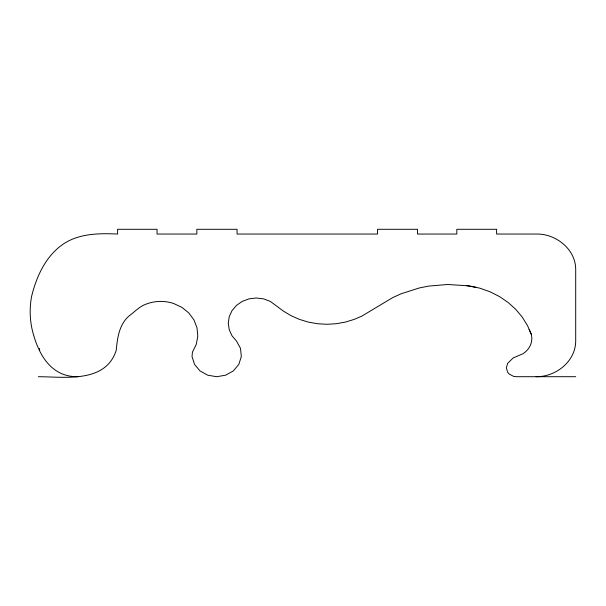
<?xml version="1.0" encoding="UTF-8"?>
<svg xmlns="http://www.w3.org/2000/svg" width="606" height="606" viewBox="0 0 606 606"><rect width="100%" height="100%" fill="white"/><g stroke="black" fill="none" stroke-linecap="round" stroke-linejoin="round"><path stroke-width="0.91" d="M38.345 376.705C64.933 376.803 105.611 383.462 116.246 350.276C117.397 337.845 119.124 324.468 129.207 315.824C134.812 311.734 139.463 306.424 146.228 304.068A40.89 40.89 0 0 1 173.581 303.47L181.845 307.333L188.784 312.923L193.95 319.9L197.018 327.816L197.806 336.171L196.253 344.435L192.458 352.094L192.011 356.525L194.518 364.388L200.003 370.91L207.737 375.205L216.668 376.705L225.606 375.205L233.333 370.91L238.825 364.388L241.324 356.525L240.506 348.374L236.484 341.042L232.03 335.822L229.227 329.74L228.273 323.21L229.227 316.68L232.03 310.598L236.484 305.379L242.286 301.371L249.043 298.849L256.3 297.993L263.549 298.849L270.306 301.371L283.169 310.946L290.971 315.635L299.387 319.37L308.272 322.089L317.476 323.733L326.839 324.286L336.201 323.733L345.405 322.089L354.29 319.37L361.964 316.052L392.749 297.576L401.286 293.721L419.269 287.964L428.593 286.108L447.599 284.487L469.256 285.888L479.793 288.161L489.89 291.713L499.344 296.478L507.987 302.364L515.653 309.257L522.19 317.029L527.485 325.543L531.432 334.626L531.871 338.239L531.515 341.867L530.386 345.359L528.53 348.594L526.008 351.435L522.917 353.79L513.184 357.926L507.676 363.335L506.351 367.789L507.676 372.251L509.252 374.099L513.691 376.402L516.259 376.705L575.7 376.705M536.075 376.705C555.778 376.962 575.533 361.615 575.7 341.042L575.7 269.715C575.844 249.157 555.74 233.507 536.075 234.045L496.609 234.045L496.609 229.295L456.818 229.295L456.818 234.045L417.519 234.045L417.519 229.295L377.561 229.295L377.561 234.045L237.067 234.045L237.067 229.295L196.852 229.295L196.852 234.045L157.045 234.045L157.045 229.295L117.602 229.295L117.602 234.045C98.384 233.136 77.31 233.431 61.206 245.544C45.071 257.611 36.246 277.306 31.61 296.387A82.537 82.537 0 0 0 32.103 329.331C37.678 352.859 50.169 377.197 77.969 376.705M466.635 285.691L476.013 287.35M529.152 329.376L531.432 334.626M39.42 348.427L39.693 350.276"/></g></svg>
